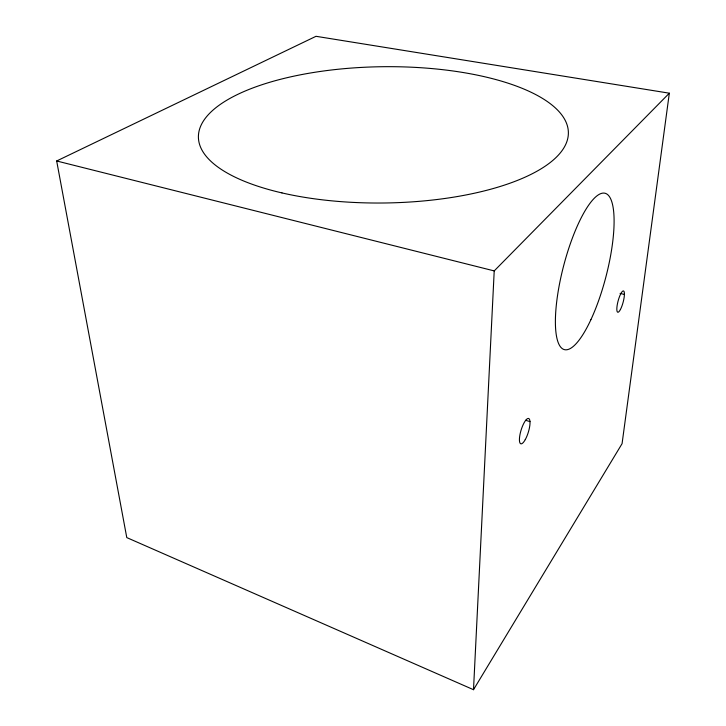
<?xml version="1.0" encoding="UTF-8"?>
<svg xmlns="http://www.w3.org/2000/svg" width="726" height="726" viewBox="0 0 726 726"><rect width="100%" height="100%" fill="white"/><g stroke="black" fill="none" stroke-linecap="round" stroke-linejoin="round"><path stroke-width="1.09" d="M473.506 689.7L494.215 270.907L669.327 93.191L316.01 36.3L56.673 160.981L126.778 537.594L473.506 689.7L622.073 443.668L669.327 93.191M620.068 293.386L624.424 294.466M56.673 160.981L494.215 270.907M525.688 420.29L529.989 421.634M281.969 192.916A184.994 68.144 -0.7 0 0 568.077 136.76A184.994 68.144 -0.7 0 0 300.119 74.878A184.994 68.144 -0.7 0 0 281.969 192.916M590.9 319.685A80.767 21.844 -75.4 0 0 606.5 193.833A80.767 21.844 -75.4 0 0 556.815 300.773A80.767 21.844 -75.4 0 0 590.9 319.685M525.27 439.611A13.249 3.766 -72.9 0 0 529.009 418.684A13.249 3.766 -72.9 0 0 519.88 435.101A13.249 3.766 -72.9 0 0 525.27 439.611M620.394 309.557A11.035 2.595 -75 0 0 624.024 291.453A11.035 2.595 -75 0 0 617.445 303.767A11.035 2.595 -75 0 0 620.394 309.557"/></g></svg>
